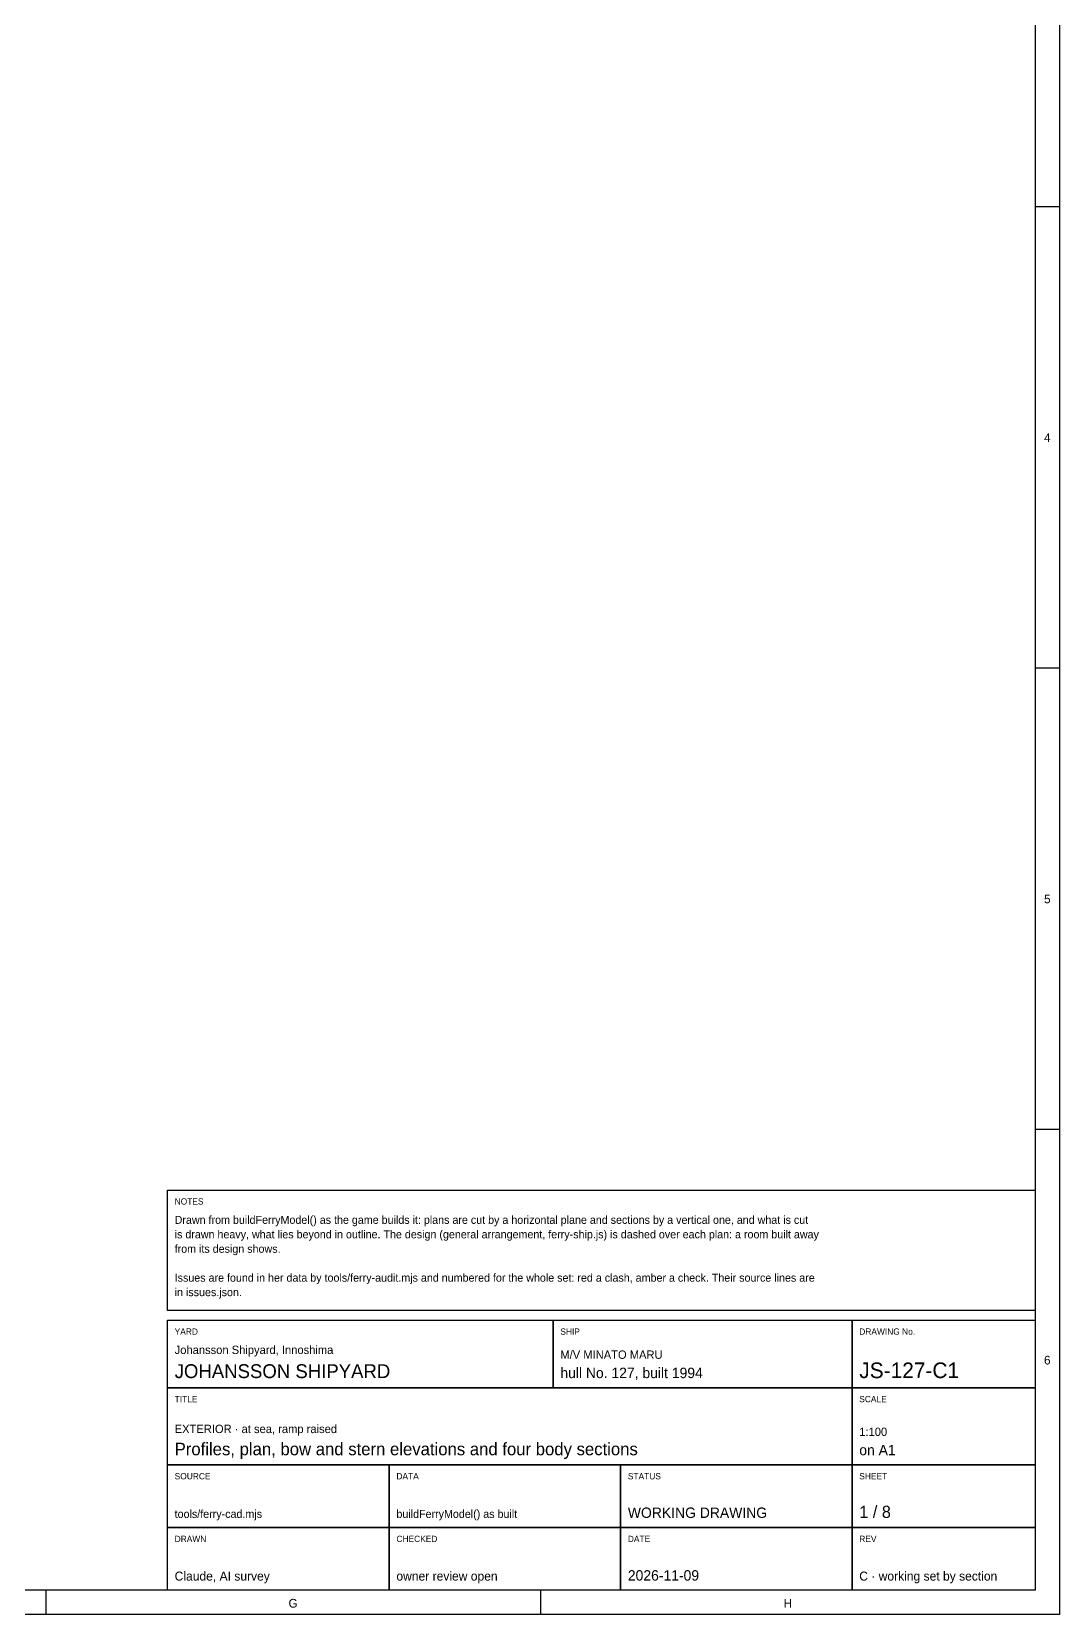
# Model space of a CAD drawing. Extents: x 5 to 836, y 5 to 589.
# Drawn here: x 622.8 to 836, y 5 to 333.3 of the extents above; entities that cross this region are included whole.
import ezdxf
from ezdxf.enums import TextEntityAlignment as Align

# ---------------------------------------------------------------- set-up
doc = ezdxf.new("R2010")
doc.units = 0
for name, color, linetype in [('FRAME', 7, 'CONTINUOUS'), ('TEXT', 7, 'CONTINUOUS'), ('THIN', 7, 'CONTINUOUS')]:
    doc.layers.add(name, color=color, linetype=linetype)

msp = doc.modelspace()

# ---------------------------------------------------------------- linework, layer by layer
at = {"layer": 'FRAME'}
for p, q in [((831, 584), (831, 10)), ((651, 66), (831, 66)), ((651, 10), (651, 66)), ((831, 66), (831, 10)), ((831, 10), (10, 10)), ((831, 10), (651, 10))]:
    msp.add_line(p, q, dxfattribs=at)
at = {"layer": 'THIN'}
for p, q in [((836, 589), (836, 5)), ((831, 297), (836, 297)), ((831, 201.33), (836, 201.33)), ((831, 105.67), (836, 105.67)), ((651, 93), (831, 93)), ((651, 68), (651, 93)), ((831, 93), (831, 68)), ((831, 68), (651, 68)), ((651, 66), (731, 66)), ((651, 52), (651, 66)), ((731, 66), (731, 52)), ((731, 66), (793, 66)), ((731, 52), (731, 66)), ((793, 66), (793, 52)), ((793, 66), (831, 66)), ((793, 52), (793, 66)), ((831, 66), (831, 52)), ((731, 52), (651, 52)), ((651, 52), (793, 52)), ((651, 36), (651, 52)), ((793, 52), (731, 52)), ((831, 52), (793, 52)), ((793, 52), (793, 36)), ((793, 52), (831, 52)), ((793, 36), (793, 52)), ((831, 52), (831, 36)), ((793, 36), (651, 36)), ((651, 36), (697, 36)), ((651, 23), (651, 36)), ((697, 36), (697, 23)), ((697, 36), (745, 36)), ((697, 23), (697, 36)), ((745, 36), (745, 23)), ((745, 36), (793, 36)), ((745, 23), (745, 36)), ((831, 36), (793, 36)), ((793, 36), (793, 23)), ((793, 36), (831, 36)), ((793, 23), (793, 36)), ((831, 36), (831, 23)), ((697, 23), (651, 23)), ((651, 23), (697, 23)), ((651, 10), (651, 23)), ((745, 23), (697, 23)), ((697, 23), (697, 10)), ((697, 23), (745, 23)), ((697, 10), (697, 23)), ((793, 23), (745, 23)), ((745, 23), (745, 10)), ((745, 23), (793, 23)), ((745, 10), (745, 23)), ((831, 23), (793, 23)), ((793, 23), (793, 10)), ((793, 23), (831, 23)), ((793, 10), (793, 23)), ((831, 23), (831, 10)), ((625.75, 10), (625.75, 5)), ((697, 10), (651, 10)), ((745, 10), (697, 10)), ((728.38, 10), (728.38, 5)), ((793, 10), (745, 10)), ((831, 10), (793, 10)), ((836, 5), (5, 5))]:
    msp.add_line(p, q, dxfattribs=at)

# ---------------------------------------------------------------- texts
at = {"layer": 'TEXT'}
for s, p in [('4', (833.5, 248.17)), ('5', (833.5, 152.5)), ('6', (833.5, 56.83)), ('G', (677.06, 6.4)), ('H', (779.69, 6.4))]:
    msp.add_text(s, height=1.8, dxfattribs=at).set_placement(p, align=Align.CENTER)
for s, height, p in [('NOTES', 1.3, (652.5, 90)), ('Drawn from buildFerryModel() as the game builds it: plans are cut by a horizontal plane and sections by a vertical one, and what is cut', 1.66, (652.5, 86)), ('is drawn heavy, what lies beyond in outline. The design (general arrangement, ferry-ship.js) is dashed over each plan: a room built away', 1.66, (652.5, 83)), ('from its design shows.', 1.66, (652.5, 80)), ('Issues are found in her data by tools/ferry-audit.mjs and numbered for the whole set: red a clash, amber a check. Their source lines are', 1.66, (652.5, 74)), ('in issues.json.', 1.66, (652.5, 71)), ('YARD', 1.3, (652.5, 63)), ('SHIP', 1.3, (732.5, 63)), ('DRAWING No.', 1.3, (794.5, 63)), ('Johansson Shipyard, Innoshima', 1.73, (652.5, 59)), ('M/V MINATO MARU', 1.73, (732.5, 58)), ('JOHANSSON SHIPYARD', 2.88, (652.5, 54)), ('hull No. 127, built 1994', 2.16, (732.5, 54)), ('JS-127-C1', 3.24, (794.5, 54)), ('TITLE', 1.3, (652.5, 49)), ('SCALE', 1.3, (794.5, 49)), ('EXTERIOR · at sea, ramp raised', 1.73, (652.5, 42.6)), ('1:100', 1.73, (794.5, 42)), ('Profiles, plan, bow and stern elevations and four body sections', 2.59, (652.5, 38)), ('on A1', 2.16, (794.5, 38)), ('SOURCE', 1.3, (652.5, 33)), ('DATA', 1.3, (698.5, 33)), ('STATUS', 1.3, (746.5, 33)), ('SHEET', 1.3, (794.5, 33)), ('tools/ferry-cad.mjs', 1.66, (652.5, 25)), ('buildFerryModel() as built', 1.66, (698.5, 25)), ('WORKING DRAWING', 2.16, (746.5, 25)), ('1 / 8', 2.52, (794.5, 25)), ('DRAWN', 1.3, (652.5, 20)), ('CHECKED', 1.3, (698.5, 20)), ('DATE', 1.3, (746.5, 20)), ('REV', 1.3, (794.5, 20)), ('Claude, AI survey', 1.87, (652.5, 12)), ('owner review open', 1.87, (698.5, 12)), ('2026-11-09', 2.16, (746.5, 12)), ('C · working set by section', 1.87, (794.5, 12))]:
    msp.add_text(s, height=height, dxfattribs=at).set_placement(p)

doc.saveas('drawing.dxf')
